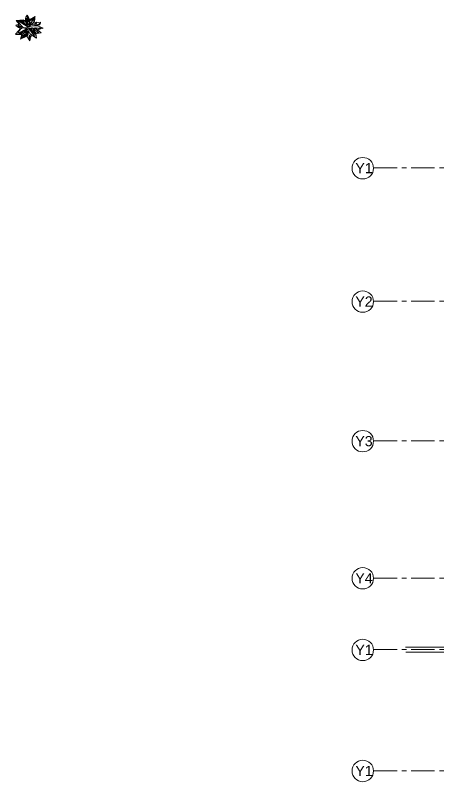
# Model space of a CAD drawing. Header units: millimetres. Extents: x 0 to 1313252738, y -131 to 560100888.
# Drawn here: x 1312540301 to 1312557451, y 560032943 to 560063965 of the extents above; entities that cross this region are included whole.
import ezdxf

# ---------------------------------------------------------------- set-up
doc = ezdxf.new("R2010")
doc.units = ezdxf.units.MM
doc.linetypes.add('CENTERX2', pattern=[101.6, 63.5, -12.7, 12.7, -12.7])
doc.layers.get('0').update_dxf_attribs({"lineweight": 0})
doc.layers.add('001通り芯', color=6, linetype='CENTERX2', lineweight=0)
doc.layers.add('010植栽', color=92, linetype='Continuous', lineweight=0)
doc.styles.get("Standard").update_dxf_attribs({"font": 'arial.ttf'})

# ---------------------------------------------------------------- blocks, each defined once
blk = doc.blocks.new('樹木平面（CAD素材.com）463e85fd')
at = {"color": 0, "linetype": 'ByBlock', "lineweight": -2}
for p, q in [((-141, 274), (-183, 285)), ((-183, 285), (-157, 208)), ((-157, 208), (-125, 153)), ((-106, 257), (-141, 274)), ((-125, 153), (-94, 121)), ((-68, 223), (-106, 257)), ((-94, 121), (-66, 101)), ((-93, 226), (-76, 232)), ((-54, 102), (-93, 226)), ((-76, 232), (-19, 74)), ((-48, 194), (-68, 223)), ((-66, 101), (-54, 102)), ((-28, 150), (-48, 194)), ((-13, 100), (-28, 150)), ((-19, 74), (-13, 60)), ((-5, 64), (-13, 100)), ((-13, 60), (-5, 64))]:
    blk.add_line(p, q, dxfattribs=at)
for points in [[(65, -208), (113, -287), (116, -335), (100, -370), (48, -296), (105, -384), (52, -349), (49, -382), (61, -412), (80, -448), (75, -522), (67, -527), (-51, -327), (-316, -455), (-252, -271), (-487, -272), (-520, -253), (-500, -244), (-311, -23), (-388, 13), (-443, 53), (-479, 89), (-495, 108), (-361, 159), (-479, 305), (-195, 330), (-109, 288), (-102, 378), (-87, 432), (-34, 511), (2, 461), (41, 373), (52, 327), (285, 460), (273, 425), (231, 401), (195, 379), (181, 355), (94, 320), (55, 265), (45, 178), (49, 139), (49, 134), (173, 284), (226, 358), (251, 382), (250, 318), (232, 255), (215, 225), (276, 394), (277, 359), (262, 271), (230, 212), (232, 198), (504, 235), (497, 196), (467, 140), (432, 107), (363, 109), (261, 126), (140, 140), (108, 129), (87, 96), (-2, 25), (158, 88), (338, 83), (457, 62)], [(-209, 190), (-257, 310), (-294, 303), (-217, 186)], [(-23, 209), (-15, 213), (-84, 312), (-76, 316), (-55, 295), (-47, 299), (-75, 358), (-67, 362), (-46, 341), (-38, 345), (-75, 399), (-79, 389), (-83, 380), (-86, 371), (-89, 362), (-90, 354), (-91, 345), (-92, 337), (-91, 330), (-91, 322), (-89, 315), (-87, 307), (-85, 300), (-82, 293), (-79, 286), (-75, 279), (-71, 272), (-67, 265), (-62, 258), (-57, 251), (-52, 244), (-47, 237), (-41, 230), (-35, 223), (-29, 216), (-23, 209)], [(-29, 411), (-20, 456), (-41, 435), (-29, 411)], [(-14, 274), (7, 295), (6, 254), (35, 298), (28, 336), (24, 344), (-14, 316), (-18, 324), (20, 393), (-1, 373), (0, 414), (-7, 407), (-12, 400), (-17, 392), (-20, 384), (-23, 377), (-26, 369), (-27, 360), (-28, 352), (-28, 344), (-28, 335), (-27, 327), (-26, 318), (-24, 310), (-22, 301), (-20, 292), (-17, 283), (-14, 274)], [(24, 344), (28, 356)], [(139, 338), (147, 281), (164, 371), (68, 294), (83, 178)], [(176, 326), (222, 399), (213, 393), (205, 388), (198, 382), (192, 376), (188, 369), (184, 362), (181, 355), (178, 346), (177, 336), (176, 326)], [(-429, 53), (-404, 65), (-408, 73), (-437, 70), (-429, 53)], [(-429, 94), (-350, 81), (-375, 131), (-429, 94)], [(-400, 36), (-359, 56), (-363, 64), (-400, 36)], [(-389, 287), (-332, 254), (-324, 258), (-348, 307), (-389, 287)], [(-384, 24), (-293, 47), (-303, 50), (-312, 52), (-321, 53), (-330, 53), (-338, 52), (-347, 50), (-355, 47), (-362, 42), (-370, 37), (-377, 31), (-384, 24)], [(-267, 203), (-258, 207), (-373, 275), (-267, 203)], [(-356, 7), (-252, 26), (-277, 55), (-356, 7)], [(-291, 233), (-283, 237), (-335, 303), (-291, 233)], [(-258, 207), (-176, 165), (-245, 286), (-253, 281), (-209, 190), (-217, 186)], [(-164, 161), (-156, 165), (-199, 297), (-236, 310), (-164, 161)], [(-8, 134), (0, 138), (-24, 188), (-8, 134)], [(33, 113), (41, 117), (26, 212), (33, 113)], [(277, 159), (289, 155), (311, 217), (310, 155), (348, 224), (344, 233), (333, 230), (323, 227), (315, 223), (308, 219), (301, 215), (296, 209), (291, 203), (287, 197), (284, 189), (281, 180), (279, 170), (277, 159)], [(363, 109), (475, 173), (471, 182), (442, 178), (446, 149), (388, 142), (404, 129), (396, 125), (355, 125), (363, 109)], [(457, 62), (613, -5), (381, -77), (524, -202), (383, -229), (379, -221), (429, -197)], [(-355, -249), (-317, -200), (-328, -201), (-337, -204), (-344, -208), (-349, -214), (-353, -220), (-355, -228), (-355, -238), (-355, -249)], [(-243, -225), (-201, -144)], [(-197, -131), (-201, -144)], [(-194, -222), (-147, -107)], [(-175, -387), (-157, -297), (-180, -321), (-193, -352), (-192, -368), (-183, -391)], [(-33, -195), (-44, -222), (-51, -275), (-62, -301), (-97, -340), (-129, -363), (-158, -379), (-128, -252), (-132, -342), (-111, -259), (-97, -225), (-73, -192), (-53, -174), (-88, -314), (-43, -205)], [(-53, -195), (-88, -314)], [(-86, -149), (-47, -59)], [(-47, -59), (-43, -47)], [(-41, -199), (-45, -211)], [(-41, -199), (-33, -195), (-32, -154), (-41, -199)], [(-25, -212), (-16, -187)], [(-16, -187), (-11, -134), (-19, -138), (-16, -187)], [(21, -179), (30, -175), (17, -150), (21, -179)], [(396, -213), (384, -208), (375, -211), (343, -215), (315, -209), (303, -203), (290, -191), (276, -171), (256, -133), (334, -233), (305, -236), (340, -414), (189, -315), (154, -291), (117, -262), (75, -221), (46, -170), (31, -126), (28, -71), (35, -39), (270, -356)], [(96, -102), (146, -98), (88, -85), (96, -102)], [(164, -305), (192, -322)], [(240, -124), (174, -115)], [(190, -210), (288, -245)], [(218, -248), (300, -290)], [(249, -120), (294, -109)], [(331, -142), (393, -102)], [(425, -147), (376, -151)], [(429, -197), (392, -163), (384, -167), (396, -213)], [(-274, -394), (-237, -366), (-241, -357), (-274, -394)], [(-262, -419), (-212, -354), (-225, -391), (-262, -419)], [(6, -402), (27, -340)], [(26, -443), (35, -418)], [(88, -423), (68, -423), (80, -448), (92, -432), (52, -349)], [(52, -349), (80, -427), (88, -423)]]:
    blk.add_lwpolyline(points, dxfattribs=at)
for points in [[(2, 28), (-38, 12), (-103, 1), (-156, 8), (-209, 33), (-285, 104), (-331, 163), (-387, 232), (-421, 268), (-436, 281), (-403, 301), (-328, 256), (-255, 196)], [(253, -87), (197, -90), (158, -83), (122, -70), (92, -53), (47, -22), (32, -11), (46, -6), (77, -13), (106, -34), (142, -70), (149, -64), (122, -28), (143, -28), (118, 1), (155, -6), (192, -29), (216, -50), (241, -76)], [(531, -14), (496, -24), (425, -53), (355, -78), (316, -86), (284, -86), (253, -75), (210, -42), (168, 4), (258, -55), (266, -51), (226, -1), (266, -11), (293, -29), (336, -68), (344, -64), (283, -1), (369, -31), (345, -2), (454, -22), (432, -1), (491, 6), (524, -6)], [(-55, -22), (-420, -219), (-349, -99), (-306, -50), (-256, -15), (-217, -1), (-148, -5), (-91, -14), (-57, -18)], [(3, -14), (-20, -58), (-41, -98), (-73, -148), (-119, -199), (-169, -230), (-247, -249), (-313, -244), (-309, -213), (-278, -176), (-259, -172), (-289, -237), (-234, -163), (-186, -122), (-138, -93), (-109, -79), (-142, -194), (-104, -99), (-73, -56), (-55, -42), (-86, -149), (-43, -47), (-51, -90), (-1, -6)], [(-161, -268), (-195, -282), (-221, -295), (-244, -311), (-260, -335), (-265, -349), (-191, -313), (-195, -304), (-246, -324), (-248, -320), (-157, -276)], [(0, -200), (5, -233), (0, -269), (-12, -294), (-26, -315), (-29, -245), (-8, -204)], [(280, -207), (253, -207), (215, -200), (171, -177), (157, -165), (244, -174), (121, -131), (153, -121), (181, -122), (215, -135), (240, -154), (259, -173), (271, -190)]]:
    blk.add_lwpolyline(points, close=True, dxfattribs=at)
blk.add_lwpolyline([(212, 222, -0.149788), (104, 138), (70, 123), (144, 250)], format="xyb", dxfattribs=at)

msp = doc.modelspace()

# ---------------------------------------------------------------- linework, layer by layer
for p, q in [((1312556110.143, 560038388.068), (1312578349.668, 560038388.068)), ((1312556121.645, 560038188.068), (1312578349.668, 560038188.068))]:
    msp.add_line(p, q)
at = {"layer": '001通り芯', "ltscale": 15}
for p, q in [((1312554811.471, 560057788.068), (1312584986.245, 560057788.068)), ((1312554811.471, 560052388.068), (1312586453.37, 560052388.068)), ((1312554811.471, 560046738.068), (1312588165.025, 560046738.068)), ((1312554811.471, 560041188.068), (1312588165.025, 560041188.068)), ((1312554811.471, 560038288.068), (1312588165.025, 560038288.068)), ((1312554811.471, 560033388.068), (1312588165.025, 560033388.068))]:
    msp.add_line(p, q, dxfattribs=at)
at = {"layer": '001通り芯', "linetype": 'ByBlock', "ltscale": 15}
for centre in [(1312554377.851, 560057777.226), (1312554377.851, 560052377.226), (1312554377.851, 560046727.226), (1312554377.851, 560041177.226), (1312554377.851, 560038277.226), (1312554377.851, 560033377.226)]:
    msp.add_circle(centre, 433.756, dxfattribs=at)

# ---------------------------------------------------------------- block references
at = {"layer": '010植栽'}
msp.add_blockref('樹木平面（CAD素材.com）463e85fd', (1312540820.443, 560063454.583), dxfattribs=at)

# ---------------------------------------------------------------- texts
at = {"layer": '001通り芯', "linetype": 'ByBlock', "ltscale": 15, "char_height": 409.5375, "attachment_point": 1}
for s, insert in [('Y1', (1312554075.979, 560057983.466)), ('Y2', (1312554075.979, 560052583.466)), ('Y3', (1312554075.979, 560046933.466)), ('Y4', (1312554075.979, 560041383.466)), ('Y1', (1312554075.979, 560038483.466)), ('Y1', (1312554075.979, 560033583.466))]:
    msp.add_mtext_dynamic_manual_height_columns(s, width=940.72805, gutter_width=2047.687, heights=[0], dxfattribs=dict(at, insert=insert))

doc.saveas('drawing.dxf')
